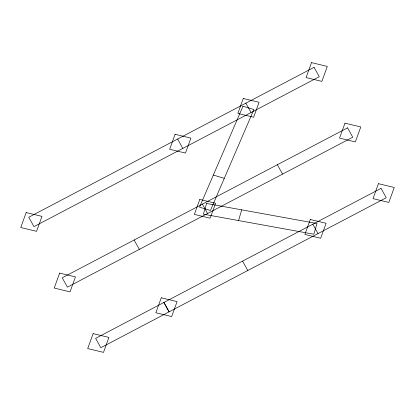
<?xml version="1.0" encoding="UTF-8"?>
<svg xmlns="http://www.w3.org/2000/svg" width="415" height="415" viewBox="0 0 415 415"><rect width="100%" height="100%" fill="white"/><g stroke="black" fill="none" stroke-linecap="round" stroke-linejoin="round"><path stroke-width="0.62" d="M238.542 220.562L241.712 209.845M213.352 175.042L224.276 178.341M245.856 103.169L251.049 112.553M312.806 224.219L317.994 233.604M277.36 164.734L282.548 174.113M177.62 139.035L182.808 148.414M242.593 261.118L247.781 270.502M202.385 204.133L207.573 213.518M134.144 239.995L139.336 249.379M206.561 203.469L203.392 214.182L313.833 234.221L317.003 223.503L206.561 203.469M26.171 212.568L20.75 227.524L36.551 231.331L41.972 216.371L26.171 212.568M59.646 273.091L54.225 288.052L70.021 291.854L75.447 276.898L59.646 273.091M93.121 333.619L87.7 348.574L103.496 352.382L108.922 337.421L93.121 333.619M175.104 134.299L169.683 149.255L185.479 153.062L190.905 138.107L175.104 134.299M161.279 297.799L155.858 312.754L171.66 316.562L177.081 301.601L161.279 297.799M199.791 199.444L194.365 214.399L210.166 218.207L215.587 203.251L199.791 199.444M243.263 98.48L237.842 113.435L253.643 117.243L259.064 102.287L243.263 98.48M311.504 62.618L306.078 77.579L321.879 81.382L327.3 66.426L311.504 62.618M344.979 123.146L339.553 138.102L355.354 141.909L360.775 126.949L344.979 123.146M310.29 219.488L304.869 234.449L320.665 238.251L326.091 223.296L310.29 219.488M378.449 183.669L373.028 198.629L388.829 202.432L394.25 187.476L378.449 183.669M242.988 106.209L199.511 207.173L210.441 210.478L253.918 109.513L242.988 106.209M314.098 67.313L28.765 217.258L33.957 226.637L319.285 76.692L314.098 67.313M347.573 127.836L62.24 277.785L67.427 287.164L352.76 137.215L347.573 127.836M163.873 302.488L95.637 338.35L100.824 347.729L169.066 311.867L163.873 302.488M381.043 188.363L163.951 302.447L169.144 311.831L386.235 197.742L381.043 188.363"/></g></svg>
